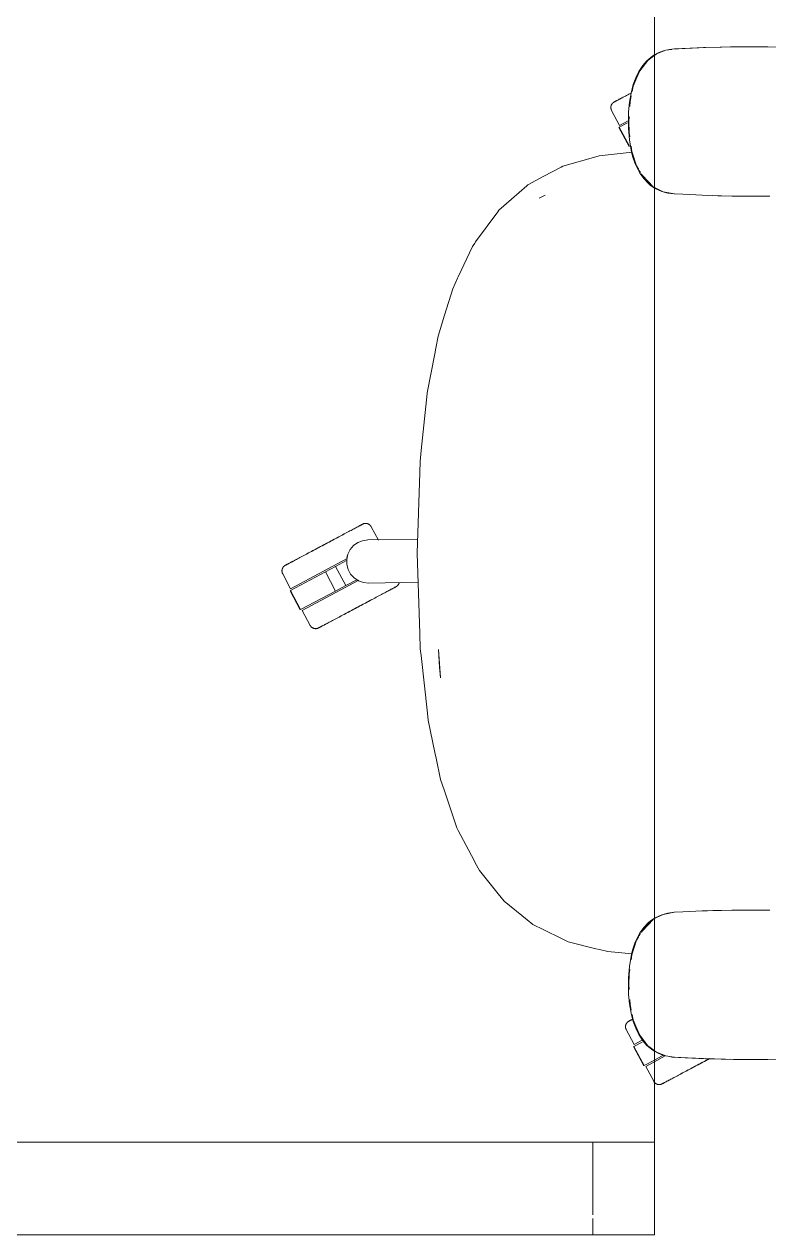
# Model space of a CAD drawing. Header units: millimetres. Extents: x 155927 to 326028, y -36033 to 97293.
# Drawn here: x 196292 to 196775, y 10690 to 11475 of the extents above; entities that cross this region are included whole.
import ezdxf

# ---------------------------------------------------------------- set-up
doc = ezdxf.new("R2010")
doc.units = ezdxf.units.MM
doc.header["$MEASUREMENT"] = 0
doc.layers.add('G-IMPT', color=8, linetype='CONTINUOUS', lineweight=9)
doc.layers.add('I-FURN', color=8, linetype='CONTINUOUS', lineweight=9)

msp = doc.modelspace()

# ---------------------------------------------------------------- linework, layer by layer
at = {"layer": 'G-IMPT'}
for p, q in [((196708.47, 11458.45), (196702.27, 11456.04)), ((196703.3, 11456.71), (196706.94, 11458.1)), ((196708.29, 11458.47), (196706.94, 11458.1)), ((196708.29, 11458.47), (196710.68, 11458.91)), ((196708.47, 11458.45), (196712.31, 11459.03)), ((196712.33, 11459.17), (196710.68, 11458.91)), ((196734.11, 11460.25), (196712.33, 11459.17)), ((196732.9, 11460.22), (196712.33, 11459.17)), ((196712.33, 11459.17), (196713.94, 11459.28)), ((196734.11, 11460.25), (196713.94, 11459.28)), ((196754.3, 11460.72), (196732.9, 11460.22)), ((196744.47, 11460.56), (196732.9, 11460.22)), ((196732.9, 11460.22), (196734.11, 11460.25)), ((196754.3, 11460.72), (196734.11, 11460.25)), ((196744.47, 11460.56), (196763.69, 11460.76)), ((196754.3, 11460.72), (196744.47, 11460.56)), ((196774.49, 11460.67), (196744.47, 11460.56)), ((196752.26, 11460.7), (196750.35, 11460.63)), ((196754.3, 11460.68), (196752.26, 11460.7)), ((196774.49, 11460.67), (196754.3, 11460.72)), ((196774.49, 11460.67), (196763.69, 11460.76)), ((196774.49, 11460.67), (196782.9, 11460.51)), ((196696.65, 11451.87), (196691.43, 11445.08)), ((196693.46, 11448.64), (196696.13, 11451.67)), ((196699.87, 11454.75), (196696.13, 11451.67)), ((196700.52, 11454.74), (196696.65, 11451.87)), ((196701.06, 11455.43), (196699.87, 11454.75)), ((196703.3, 11456.71), (196701.06, 11455.43)), ((196702.27, 11456.04), (196701.06, 11455.15)), ((196690.81, 11444.59), (196688.82, 11440.52)), ((196691.43, 11445.08), (196689.59, 11440.69)), ((196690.81, 11444.59), (196693.46, 11448.64)), ((196687.24, 11436.18), (196685.81, 11430.7)), ((196687.26, 11435.07), (196686.55, 11431.6)), ((196687.24, 11436.18), (196688.82, 11440.52)), ((196687.26, 11435.07), (196689.59, 11440.69)), ((196684.81, 11424.77), (196685.81, 11430.7)), ((196685.99, 11428.86), (196685.22, 11425.11)), ((196684.06, 11412.28), (196684.24, 11418.62)), ((196684.81, 11424.77), (196684.24, 11418.62)), ((196685.22, 11425.11), (196685.02, 11421.9)), ((196684.15, 11407.77), (196684.06, 11412.28)), ((196684.63, 11415.39), (196684.44, 11412.28)), ((196684.67, 11405.12), (196684.44, 11412.28)), ((196684.15, 11407.77), (196684.72, 11400.46)), ((196684.67, 11405.12), (196685.06, 11402.33)), ((196685.84, 11393.7), (196684.72, 11400.46)), ((196685.93, 11396.15), (196686.39, 11392.86)), ((196662.97, 11389.3), (196641.63, 11383.29)), ((196662.97, 11389.3), (196665.23, 11389.94)), ((196686.51, 11392.35), (196665.23, 11389.94)), ((196686.82, 11389.77), (196685.84, 11393.7)), ((196686.39, 11392.86), (196689.42, 11383.46)), ((196686.82, 11389.77), (196688.56, 11384.68)), ((196640.51, 11382.7), (196629.28, 11376.69)), ((196641.63, 11383.29), (196640.51, 11382.7)), ((196688.56, 11384.68), (196690.76, 11380.04)), ((196689.42, 11383.46), (196690.89, 11381.01)), ((196690.76, 11380.04), (196691.57, 11378.67)), ((196691.17, 11380.54), (196692.03, 11379.1)), ((196694.02, 11375.22), (196691.57, 11378.67)), ((196618.17, 11370.51), (196618.84, 11371.1)), ((196629.28, 11376.69), (196618.84, 11371.1)), ((196692.5, 11378.31), (196694.39, 11375.16)), ((196693.19, 11377.25), (196700.09, 11369.86)), ((196693.19, 11377.25), (196694.01, 11376.3)), ((196696.88, 11372.17), (196694.02, 11375.22)), ((196694.33, 11375.95), (196697.68, 11372.09)), ((196694.39, 11375.16), (196700.09, 11369.86)), ((196696.88, 11372.17), (196698.2, 11371.04)), ((196700.09, 11369.86), (196697.68, 11372.09)), ((196701.06, 11369.08), (196698.2, 11371.04)), ((196603.39, 11357.5), (196618.17, 11370.51)), ((196626.14, 11362.49), (196630.03, 11364.45)), ((196626.14, 11362.49), (196628.44, 11363.67)), ((196628.44, 11363.67), (196630.03, 11364.45)), ((196702.33, 11368.75), (196701.06, 11369.38)), ((196701.42, 11368.83), (196705.75, 11366.85)), ((196702.33, 11368.75), (196706.59, 11366.65)), ((196709.7, 11365.78), (196705.75, 11366.85)), ((196706.59, 11366.65), (196713.94, 11365.28)), ((196713.71, 11365.28), (196709.7, 11365.78)), ((196719.38, 11365), (196713.71, 11365.28)), ((196719.38, 11365), (196731.93, 11364.38)), ((196735.48, 11364.26), (196731.93, 11364.38)), ((196751.15, 11363.88), (196735.48, 11364.26)), ((196738.88, 11364.2), (196742.21, 11364.06)), ((196744.42, 11364.06), (196742.21, 11364.06)), ((196751.15, 11363.88), (196755.66, 11363.83)), ((196755.66, 11363.83), (196770.37, 11363.84)), ((196775.85, 11363.91), (196770.37, 11363.84)), ((196603.39, 11357.5), (196600.13, 11354.63)), ((196584.84, 11334.16), (196599.41, 11353.66)), ((196599.41, 11353.66), (196600.13, 11354.63)), ((196583.01, 11331.11), (196583.44, 11331.82)), ((196584.38, 11333.39), (196583.44, 11331.82)), ((196584.84, 11334.16), (196584.38, 11333.39)), ((196583.01, 11331.11), (196573.75, 11311.46)), ((196570.12, 11303.78), (196573.31, 11310.55)), ((196573.75, 11311.46), (196573.31, 11310.55)), ((196570.12, 11303.78), (196564.8, 11286.51)), ((196564.8, 11286.51), (196560.61, 11272.9)), ((196560.61, 11272.9), (196559.15, 11265.3)), ((196558.45, 11261.63), (196553.58, 11236.26)), ((196558.45, 11261.63), (196559.15, 11265.3)), ((196553.49, 11235.79), (196549.67, 11198.8)), ((196553.49, 11235.79), (196553.58, 11236.26)), ((196549.67, 11198.8), (196548.94, 11191.74)), ((196548.71, 11184.48), (196548.94, 11191.74)), ((196547.1, 11132.31), (196548.71, 11184.48)), ((196548.8, 11080.13), (196547.1, 11132.31)), ((196548.8, 11080.13), (196549.12, 11070.19)), ((196549.61, 11065.82), (196549.12, 11070.19)), ((196549.61, 11065.82), (196553.73, 11028.37)), ((196561, 11069.65), (196561.64, 11058.32)), ((196561, 11069.65), (196562.25, 11051.37)), ((196562.25, 11051.37), (196561.64, 11058.32)), ((196554.22, 11023.96), (196553.73, 11028.37)), ((196558.57, 11003.01), (196554.22, 11023.96)), ((196558.57, 11003.01), (196559.33, 10999.33)), ((196559.33, 10999.33), (196562.2, 10985.51)), ((196564.72, 10978.07), (196562.2, 10985.51)), ((196564.72, 10978.07), (196572.87, 10953.99)), ((196573.75, 10952.33), (196572.87, 10953.99)), ((196584.04, 10932.82), (196573.75, 10952.33)), ((196584.04, 10932.82), (196584.77, 10931.44)), ((196587.48, 10926.31), (196584.77, 10931.44)), ((196587.48, 10926.31), (196599.68, 10911.18)), ((196603.45, 10906.51), (196599.68, 10911.18)), ((196618.39, 10894.34), (196603.45, 10906.51)), ((196719.38, 10899.56), (196731.93, 10900.18)), ((196735.48, 10900.3), (196731.93, 10900.18)), ((196751.15, 10900.68), (196735.48, 10900.3)), ((196738.88, 10900.36), (196742.21, 10900.5)), ((196744.42, 10900.5), (196742.21, 10900.5)), ((196751.15, 10900.68), (196755.66, 10900.73)), ((196755.66, 10900.73), (196770.37, 10900.72)), ((196775.85, 10900.65), (196770.37, 10900.72)), ((196618.39, 10894.34), (196622.05, 10891.37)), ((196693.19, 10887.31), (196700.09, 10894.7)), ((196696.88, 10892.39), (196694.02, 10889.34)), ((196694.33, 10888.61), (196697.68, 10892.47)), ((196694.39, 10889.4), (196700.09, 10894.7)), ((196696.88, 10892.39), (196698.2, 10893.52)), ((196700.09, 10894.7), (196697.68, 10892.47)), ((196701.06, 10895.48), (196698.2, 10893.52)), ((196702.33, 10895.8), (196701.06, 10895.18)), ((196701.42, 10895.72), (196705.75, 10897.71)), ((196702.33, 10895.8), (196706.59, 10897.91)), ((196709.7, 10898.78), (196705.75, 10897.71)), ((196706.59, 10897.91), (196713.94, 10899.28)), ((196713.71, 10899.28), (196709.7, 10898.78)), ((196719.38, 10899.56), (196713.71, 10899.28)), ((196622.05, 10891.37), (196629.21, 10887.84)), ((196640.68, 10882.2), (196629.21, 10887.84)), ((196688.56, 10879.88), (196690.76, 10884.51)), ((196690.76, 10884.51), (196691.57, 10885.89)), ((196691.17, 10884.01), (196692.03, 10885.46)), ((196694.02, 10889.34), (196691.57, 10885.89)), ((196692.5, 10886.24), (196694.39, 10889.4)), ((196693.19, 10887.31), (196694.01, 10888.25)), ((196640.68, 10882.2), (196645.04, 10880.05)), ((196645.04, 10880.05), (196662.98, 10875.65)), ((196686.39, 10871.7), (196689.42, 10881.1)), ((196686.82, 10874.79), (196688.56, 10879.88)), ((196689.42, 10881.1), (196690.89, 10883.55)), ((196662.98, 10875.65), (196665.36, 10875.06)), ((196670.65, 10873.77), (196665.36, 10875.06)), ((196686.52, 10872.32), (196670.65, 10873.77)), ((196685.84, 10870.86), (196684.72, 10864.1)), ((196686.82, 10874.79), (196685.84, 10870.86)), ((196685.93, 10868.41), (196686.39, 10871.7)), ((196684.15, 10856.78), (196684.72, 10864.1)), ((196684.67, 10859.44), (196685.06, 10862.22)), ((196684.15, 10856.78), (196684.06, 10852.28)), ((196684.67, 10859.44), (196684.44, 10852.28)), ((196684.06, 10852.28), (196684.24, 10845.94)), ((196684.81, 10839.79), (196684.24, 10845.94)), ((196684.63, 10849.17), (196684.44, 10852.28)), ((196684.81, 10839.79), (196685.81, 10833.86)), ((196685.22, 10839.45), (196685.02, 10842.66)), ((196685.99, 10835.7), (196685.22, 10839.45)), ((196687.24, 10828.38), (196685.81, 10833.86)), ((196687.26, 10829.49), (196686.55, 10832.95)), ((196687.26, 10829.49), (196689.59, 10823.87)), ((196687.24, 10828.38), (196688.82, 10824.04)), ((196690.81, 10819.97), (196688.82, 10824.04)), ((196691.43, 10819.47), (196689.59, 10823.87)), ((196690.81, 10819.97), (196693.46, 10815.92)), ((196696.65, 10812.68), (196691.43, 10819.47)), ((196693.46, 10815.92), (196696.13, 10812.88)), ((196699.87, 10809.81), (196696.13, 10812.88)), ((196700.52, 10809.82), (196696.65, 10812.68)), ((196701.06, 10809.12), (196699.87, 10809.81)), ((196702.27, 10808.52), (196701.06, 10809.41)), ((196703.3, 10807.85), (196701.06, 10809.12)), ((196708.47, 10806.11), (196702.27, 10808.52)), ((196703.3, 10807.85), (196706.94, 10806.45)), ((196708.29, 10806.09), (196706.94, 10806.45)), ((196708.29, 10806.09), (196710.68, 10805.64)), ((196708.47, 10806.11), (196712.31, 10805.52)), ((196712.33, 10805.39), (196710.68, 10805.64)), ((196732.9, 10804.34), (196712.33, 10805.39)), ((196734.11, 10804.3), (196712.33, 10805.39)), ((196712.33, 10805.39), (196713.94, 10805.28)), ((196734.11, 10804.3), (196713.94, 10805.28)), ((196754.3, 10803.84), (196732.9, 10804.34)), ((196744.47, 10804), (196732.9, 10804.34)), ((196732.9, 10804.34), (196734.11, 10804.3)), ((196754.3, 10803.84), (196734.11, 10804.3)), ((196774.49, 10803.88), (196744.47, 10804)), ((196754.3, 10803.84), (196744.47, 10804)), ((196744.47, 10804), (196763.69, 10803.8)), ((196752.26, 10803.86), (196750.35, 10803.93)), ((196754.3, 10803.88), (196752.26, 10803.86)), ((196774.49, 10803.88), (196754.3, 10803.84)), ((196774.49, 10803.88), (196763.69, 10803.8)), ((196774.49, 10803.88), (196782.9, 10804.05))]:
    msp.add_line(p, q, dxfattribs=at)
at = {"layer": 'I-FURN'}
for p, q in [((196701.06, 10690.08), (196701.06, 12090.08)), ((196701.06, 12090.08), (196701.06, 10690.08)), ((196676.67, 11425.84), (196676.31, 11425.65)), ((196676.47, 11425.74), (196676.84, 11425.93)), ((196677.06, 11426.05), (196676.67, 11425.84)), ((196676.84, 11425.93), (196677.25, 11426.15)), ((196677.49, 11426.28), (196677.06, 11426.05)), ((196677.25, 11426.15), (196677.7, 11426.39)), ((196677.95, 11426.53), (196677.49, 11426.28)), ((196677.7, 11426.39), (196678.18, 11426.65)), ((196678.46, 11426.79), (196677.95, 11426.53)), ((196678.18, 11426.65), (196678.7, 11426.92)), ((196678.99, 11427.08), (196678.46, 11426.79)), ((196678.7, 11426.92), (196679.25, 11427.21)), ((196679.56, 11427.38), (196678.99, 11427.08)), ((196679.25, 11427.21), (196679.83, 11427.52)), ((196680.16, 11427.7), (196679.56, 11427.38)), ((196680.79, 11428.04), (196680.16, 11427.7)), ((196681.46, 11428.39), (196680.79, 11428.04)), ((196682.15, 11428.76), (196681.46, 11428.39)), ((196682.87, 11429.14), (196682.15, 11428.76)), ((196683.62, 11429.54), (196682.87, 11429.14)), ((196684.4, 11429.95), (196683.62, 11429.54)), ((196685.2, 11430.38), (196684.4, 11429.95)), ((196686.03, 11430.82), (196685.2, 11430.38)), ((196672.72, 11421.45), (196672.73, 11421.61)), ((196672.72, 11421.29), (196672.72, 11421.45)), ((196672.72, 11421.12), (196672.72, 11421.29)), ((196672.74, 11420.96), (196672.72, 11421.12)), ((196672.73, 11421.61), (196672.74, 11421.77)), ((196672.74, 11421.77), (196672.77, 11421.93)), ((196672.75, 11420.8), (196672.74, 11420.96)), ((196672.78, 11420.64), (196672.75, 11420.8)), ((196672.77, 11421.93), (196672.79, 11422.09)), ((196672.81, 11420.49), (196672.78, 11420.64)), ((196672.79, 11422.09), (196672.83, 11422.24)), ((196672.84, 11420.33), (196672.81, 11420.49)), ((196672.83, 11422.24), (196672.87, 11422.4)), ((196672.89, 11420.17), (196672.84, 11420.33)), ((196672.87, 11422.4), (196672.91, 11422.56)), ((196672.94, 11420.02), (196672.89, 11420.17)), ((196672.91, 11422.56), (196672.97, 11422.71)), ((196672.99, 11419.87), (196672.94, 11420.02)), ((196672.97, 11422.71), (196673.02, 11422.86)), ((196673.05, 11419.72), (196672.99, 11419.87)), ((196673.02, 11422.86), (196673.09, 11423.01)), ((196673.12, 11419.57), (196673.05, 11419.72)), ((196673.09, 11423.01), (196673.16, 11423.15)), ((196673.19, 11419.43), (196673.12, 11419.57)), ((196673.16, 11423.15), (196673.23, 11423.29)), ((196673.19, 11419.43), (196678.34, 11409.74)), ((196673.23, 11423.29), (196673.32, 11423.43)), ((196673.32, 11423.43), (196673.4, 11423.57)), ((196673.4, 11423.57), (196673.5, 11423.7)), ((196673.5, 11423.7), (196673.59, 11423.83)), ((196673.59, 11423.83), (196673.7, 11423.95)), ((196673.7, 11423.95), (196673.8, 11424.07)), ((196673.8, 11424.07), (196673.92, 11424.19)), ((196673.92, 11424.19), (196674.03, 11424.3)), ((196674.03, 11424.3), (196674.15, 11424.4)), ((196674.15, 11424.4), (196674.28, 11424.51)), ((196674.28, 11424.51), (196674.41, 11424.6)), ((196674.41, 11424.6), (196674.54, 11424.69)), ((196674.54, 11424.69), (196674.68, 11424.78)), ((196674.68, 11424.78), (196674.82, 11424.86)), ((196674.82, 11424.86), (196674.86, 11424.88)), ((196674.91, 11424.9), (196674.86, 11424.88)), ((196674.86, 11424.88), (196674.88, 11424.89)), ((196674.86, 11424.88), (196674.86, 11424.88)), ((196674.88, 11424.89), (196674.94, 11424.92)), ((196674.99, 11424.95), (196674.91, 11424.9)), ((196674.94, 11424.92), (196675.04, 11424.98)), ((196675.11, 11425.01), (196674.99, 11424.95)), ((196675.04, 11424.98), (196675.18, 11425.05)), ((196675.27, 11425.1), (196675.11, 11425.01)), ((196675.18, 11425.05), (196675.36, 11425.15)), ((196675.47, 11425.21), (196675.27, 11425.1)), ((196675.36, 11425.15), (196675.58, 11425.26)), ((196675.71, 11425.33), (196675.47, 11425.21)), ((196675.58, 11425.26), (196675.84, 11425.4)), ((196675.99, 11425.48), (196675.71, 11425.33)), ((196675.84, 11425.4), (196676.13, 11425.56)), ((196676.31, 11425.65), (196675.99, 11425.48)), ((196676.13, 11425.56), (196676.47, 11425.74)), ((196678.16, 11408.51), (196683.45, 11411.33)), ((196678.34, 11409.74), (196683.97, 11412.74)), ((196677.99, 11408.42), (196684.56, 11396.06)), ((196684.73, 11396.15), (196678.16, 11408.51)), ((196684.82, 11396.2), (196684.73, 11396.15)), ((196511.36, 11150.85), (196511.52, 11150.93)), ((196511.59, 11150.97), (196511.45, 11150.89)), ((196511.52, 11150.93), (196511.64, 11151)), ((196511.69, 11151.02), (196511.59, 11150.97)), ((196511.64, 11151), (196511.73, 11151.04)), ((196511.75, 11151.05), (196511.69, 11151.02)), ((196511.73, 11151.04), (196511.77, 11151.06)), ((196511.77, 11151.07), (196511.75, 11151.05)), ((196511.77, 11151.07), (196511.92, 11151.14)), ((196511.77, 11151.06), (196511.77, 11151.07)), ((196511.92, 11151.14), (196512.06, 11151.21)), ((196512.06, 11151.21), (196512.21, 11151.27)), ((196512.21, 11151.27), (196512.36, 11151.32)), ((196512.36, 11151.32), (196512.52, 11151.37)), ((196512.52, 11151.37), (196512.67, 11151.41)), ((196512.67, 11151.41), (196512.83, 11151.45)), ((196512.83, 11151.45), (196512.99, 11151.48)), ((196512.99, 11151.48), (196513.15, 11151.5)), ((196513.15, 11151.5), (196513.31, 11151.52)), ((196513.31, 11151.52), (196513.47, 11151.53)), ((196513.47, 11151.53), (196513.63, 11151.54)), ((196513.63, 11151.54), (196513.79, 11151.54)), ((196513.79, 11151.54), (196513.95, 11151.53)), ((196513.95, 11151.53), (196514.11, 11151.51)), ((196514.11, 11151.51), (196514.27, 11151.49)), ((196514.27, 11151.49), (196514.43, 11151.46)), ((196514.43, 11151.46), (196514.59, 11151.43)), ((196514.59, 11151.43), (196514.75, 11151.39)), ((196514.75, 11151.39), (196514.9, 11151.34)), ((196514.9, 11151.34), (196515.05, 11151.29)), ((196515.05, 11151.29), (196515.2, 11151.23)), ((196515.2, 11151.23), (196515.35, 11151.17)), ((196515.35, 11151.17), (196515.5, 11151.1)), ((196515.5, 11151.1), (196515.64, 11151.02)), ((196515.64, 11151.02), (196515.78, 11150.94)), ((196515.78, 11150.94), (196515.91, 11150.85)), ((196496.17, 11142.77), (196497.1, 11143.26)), ((196497.59, 11143.52), (196496.67, 11143.04)), ((196497.1, 11143.26), (196498, 11143.74)), ((196498.48, 11144), (196497.59, 11143.52)), ((196498, 11143.74), (196498.89, 11144.22)), ((196499.36, 11144.47), (196498.48, 11144)), ((196498.89, 11144.22), (196499.76, 11144.68)), ((196500.22, 11144.92), (196499.36, 11144.47)), ((196499.76, 11144.68), (196500.6, 11145.13)), ((196501.05, 11145.37), (196500.22, 11144.92)), ((196501.86, 11145.8), (196501.05, 11145.37)), ((196502.65, 11146.22), (196501.86, 11145.8)), ((196503.41, 11146.62), (196502.65, 11146.22)), ((196504.15, 11147.01), (196503.41, 11146.62)), ((196504.86, 11147.39), (196504.15, 11147.01)), ((196505.53, 11147.75), (196504.86, 11147.39)), ((196506.18, 11148.09), (196505.53, 11147.75)), ((196506.8, 11148.42), (196506.18, 11148.09)), ((196507.38, 11148.73), (196506.8, 11148.42)), ((196507.07, 11148.57), (196507.64, 11148.87)), ((196507.93, 11149.02), (196507.38, 11148.73)), ((196507.64, 11148.87), (196508.18, 11149.15)), ((196508.45, 11149.3), (196507.93, 11149.02)), ((196508.18, 11149.15), (196508.68, 11149.42)), ((196508.93, 11149.55), (196508.45, 11149.3)), ((196508.68, 11149.42), (196509.14, 11149.67)), ((196509.38, 11149.79), (196508.93, 11149.55)), ((196509.14, 11149.67), (196509.57, 11149.9)), ((196509.79, 11150.01), (196509.38, 11149.79)), ((196509.57, 11149.9), (196509.97, 11150.1)), ((196510.16, 11150.21), (196509.79, 11150.01)), ((196509.97, 11150.1), (196510.32, 11150.29)), ((196510.5, 11150.39), (196510.16, 11150.21)), ((196510.32, 11150.29), (196510.64, 11150.46)), ((196510.79, 11150.54), (196510.5, 11150.39)), ((196510.64, 11150.46), (196510.92, 11150.61)), ((196511.05, 11150.68), (196510.79, 11150.54)), ((196510.92, 11150.61), (196511.16, 11150.74)), ((196511.27, 11150.8), (196511.05, 11150.68)), ((196511.16, 11150.74), (196511.36, 11150.85)), ((196511.45, 11150.89), (196511.27, 11150.8)), ((196515.91, 11150.85), (196516.04, 11150.76)), ((196516.04, 11150.76), (196516.17, 11150.66)), ((196516.17, 11150.66), (196516.3, 11150.56)), ((196516.3, 11150.56), (196516.42, 11150.45)), ((196516.42, 11150.45), (196516.53, 11150.34)), ((196516.53, 11150.34), (196516.64, 11150.22)), ((196516.64, 11150.22), (196516.75, 11150.1)), ((196516.75, 11150.1), (196516.85, 11149.98)), ((196516.85, 11149.98), (196516.95, 11149.85)), ((196516.95, 11149.85), (196517.04, 11149.71)), ((196517.04, 11149.71), (196517.12, 11149.58)), ((196517.12, 11149.58), (196517.2, 11149.44)), ((196517.2, 11149.44), (196517.22, 11149.4)), ((196521.92, 11140.56), (196517.22, 11149.4)), ((196481.38, 11134.9), (196482.36, 11135.43)), ((196482.9, 11135.71), (196481.91, 11135.19)), ((196482.36, 11135.43), (196483.36, 11135.96)), ((196483.9, 11136.24), (196482.9, 11135.71)), ((196483.36, 11135.96), (196484.36, 11136.49)), ((196484.9, 11136.78), (196483.9, 11136.24)), ((196484.36, 11136.49), (196485.36, 11137.02)), ((196485.9, 11137.31), (196484.9, 11136.78)), ((196485.36, 11137.02), (196486.36, 11137.56)), ((196486.91, 11137.84), (196485.9, 11137.31)), ((196486.36, 11137.56), (196487.37, 11138.09)), ((196487.91, 11138.38), (196486.91, 11137.84)), ((196487.37, 11138.09), (196488.37, 11138.62)), ((196488.92, 11138.91), (196487.91, 11138.38)), ((196488.37, 11138.62), (196489.38, 11139.16)), ((196489.91, 11139.44), (196488.92, 11138.91)), ((196489.38, 11139.16), (196490.37, 11139.69)), ((196490.91, 11139.97), (196489.91, 11139.44)), ((196490.37, 11139.69), (196491.36, 11140.21)), ((196491.9, 11140.5), (196490.91, 11139.97)), ((196491.36, 11140.21), (196492.35, 11140.74)), ((196492.87, 11141.02), (196491.9, 11140.5)), ((196492.35, 11140.74), (196493.32, 11141.25)), ((196493.84, 11141.53), (196492.87, 11141.02)), ((196493.32, 11141.25), (196494.29, 11141.77)), ((196494.8, 11142.04), (196493.84, 11141.53)), ((196494.29, 11141.77), (196495.24, 11142.27)), ((196495.74, 11142.54), (196494.8, 11142.04)), ((196495.24, 11142.27), (196496.17, 11142.77)), ((196496.67, 11143.04), (196495.74, 11142.54)), ((196503.63, 11134.53), (196505.82, 11137.1)), ((196505.82, 11137.1), (196508.56, 11139.06)), ((196508.56, 11139.06), (196511.69, 11140.31)), ((196511.69, 11140.31), (196515.04, 11140.78)), ((196515.04, 11140.78), (196547.38, 11141.34)), ((196464.98, 11109.2), (196501.7, 11128.72)), ((196467.44, 11127.49), (196466.8, 11127.15)), ((196468.1, 11127.84), (196467.44, 11127.49)), ((196468.79, 11128.21), (196468.1, 11127.84)), ((196469.52, 11128.6), (196468.79, 11128.21)), ((196470.27, 11129), (196469.52, 11128.6)), ((196471.04, 11129.41), (196470.27, 11129)), ((196471.84, 11129.83), (196471.04, 11129.41)), ((196472.67, 11130.27), (196471.84, 11129.83)), ((196473.51, 11130.72), (196472.67, 11130.27)), ((196474.38, 11131.18), (196473.51, 11130.72)), ((196475.27, 11131.66), (196474.38, 11131.18)), ((196476.18, 11132.14), (196475.27, 11131.66)), ((196475.68, 11131.88), (196476.6, 11132.36)), ((196477.1, 11132.63), (196476.18, 11132.14)), ((196476.6, 11132.36), (196477.53, 11132.86)), ((196478.04, 11133.13), (196477.1, 11132.63)), ((196477.53, 11132.86), (196478.47, 11133.36)), ((196478.99, 11133.63), (196478.04, 11133.13)), ((196478.47, 11133.36), (196479.43, 11133.87)), ((196479.95, 11134.14), (196478.99, 11133.63)), ((196479.43, 11133.87), (196480.4, 11134.38)), ((196480.92, 11134.66), (196479.95, 11134.14)), ((196480.4, 11134.38), (196481.38, 11134.9)), ((196481.91, 11135.19), (196480.92, 11134.66)), ((196494.15, 11123.57), (196501.29, 11127.37)), ((196501.36, 11128.23), (196502.11, 11131.52)), ((196501.42, 11124.86), (196501.36, 11128.23)), ((196502.11, 11131.52), (196503.63, 11134.53)), ((196459.36, 11120.9), (196459.37, 11121.06)), ((196459.36, 11120.74), (196459.36, 11120.9)), ((196459.37, 11120.58), (196459.36, 11120.74)), ((196459.37, 11121.06), (196459.39, 11121.22)), ((196459.38, 11120.42), (196459.37, 11120.58)), ((196459.39, 11120.26), (196459.38, 11120.42)), ((196459.39, 11121.22), (196459.41, 11121.38)), ((196459.42, 11120.1), (196459.39, 11120.26)), ((196459.41, 11121.38), (196459.43, 11121.54)), ((196459.45, 11119.94), (196459.42, 11120.1)), ((196459.43, 11121.54), (196459.47, 11121.7)), ((196459.48, 11119.78), (196459.45, 11119.94)), ((196459.47, 11121.7), (196459.51, 11121.86)), ((196459.53, 11119.63), (196459.48, 11119.78)), ((196459.51, 11121.86), (196459.55, 11122.01)), ((196459.58, 11119.47), (196459.53, 11119.63)), ((196459.55, 11122.01), (196459.61, 11122.16)), ((196459.61, 11122.16), (196459.67, 11122.31)), ((196459.67, 11122.31), (196459.73, 11122.46)), ((196459.73, 11122.46), (196459.8, 11122.61)), ((196459.8, 11122.61), (196459.88, 11122.75)), ((196459.88, 11122.75), (196459.96, 11122.89)), ((196459.96, 11122.89), (196460.04, 11123.02)), ((196460.04, 11123.02), (196460.14, 11123.15)), ((196460.14, 11123.15), (196460.24, 11123.28)), ((196460.24, 11123.28), (196460.34, 11123.41)), ((196460.34, 11123.41), (196460.45, 11123.53)), ((196460.45, 11123.53), (196460.56, 11123.64)), ((196460.56, 11123.64), (196460.67, 11123.75)), ((196460.67, 11123.75), (196460.8, 11123.86)), ((196460.8, 11123.86), (196460.92, 11123.96)), ((196460.92, 11123.96), (196461.05, 11124.06)), ((196461.05, 11124.06), (196461.18, 11124.15)), ((196461.18, 11124.15), (196461.32, 11124.23)), ((196461.32, 11124.23), (196461.46, 11124.31)), ((196461.46, 11124.31), (196461.5, 11124.33)), ((196461.55, 11124.36), (196461.5, 11124.34)), ((196461.5, 11124.33), (196461.52, 11124.34)), ((196461.5, 11124.34), (196461.5, 11124.33)), ((196461.52, 11124.34), (196461.58, 11124.38)), ((196461.63, 11124.4), (196461.55, 11124.36)), ((196461.58, 11124.38), (196461.68, 11124.43)), ((196461.75, 11124.47), (196461.63, 11124.4)), ((196461.68, 11124.43), (196461.82, 11124.5)), ((196461.91, 11124.55), (196461.75, 11124.47)), ((196461.82, 11124.5), (196462, 11124.6)), ((196462.11, 11124.66), (196461.91, 11124.55)), ((196462, 11124.6), (196462.22, 11124.72)), ((196462.35, 11124.79), (196462.11, 11124.66)), ((196462.22, 11124.72), (196462.48, 11124.85)), ((196462.63, 11124.94), (196462.35, 11124.79)), ((196462.48, 11124.85), (196462.77, 11125.01)), ((196462.95, 11125.11), (196462.63, 11124.94)), ((196462.77, 11125.01), (196463.11, 11125.19)), ((196463.31, 11125.3), (196462.95, 11125.11)), ((196463.11, 11125.19), (196463.48, 11125.39)), ((196463.7, 11125.5), (196463.31, 11125.3)), ((196463.48, 11125.39), (196463.89, 11125.61)), ((196464.13, 11125.73), (196463.7, 11125.5)), ((196463.89, 11125.61), (196464.34, 11125.84)), ((196464.6, 11125.98), (196464.13, 11125.73)), ((196464.34, 11125.84), (196464.82, 11126.1)), ((196465.1, 11126.25), (196464.6, 11125.98)), ((196464.8, 11107.97), (196487.51, 11120.04)), ((196464.82, 11126.1), (196465.34, 11126.38)), ((196465.63, 11126.53), (196465.1, 11126.25)), ((196465.34, 11126.38), (196465.89, 11126.67)), ((196466.2, 11126.83), (196465.63, 11126.53)), ((196465.89, 11126.67), (196466.47, 11126.98)), ((196466.8, 11127.15), (196466.2, 11126.83)), ((196487.51, 11120.04), (196494.15, 11123.57)), ((196494.08, 11107.68), (196487.51, 11120.04)), ((196500.72, 11111.21), (196494.15, 11123.57)), ((196502.28, 11121.59), (196501.42, 11124.86)), ((196503.9, 11118.64), (196502.28, 11121.59)), ((196459.63, 11119.32), (196459.58, 11119.47)), ((196459.69, 11119.17), (196459.63, 11119.32)), ((196459.76, 11119.03), (196459.69, 11119.17)), ((196459.83, 11118.88), (196459.76, 11119.03)), ((196459.83, 11118.88), (196464.98, 11109.2)), ((196472.49, 11095.07), (196509.24, 11114.61)), ((196507.86, 11115.01), (196500.72, 11111.21)), ((196506.19, 11116.15), (196503.9, 11118.64)), ((196508.99, 11114.28), (196506.19, 11116.15)), ((196512.17, 11113.14), (196508.99, 11114.28)), ((196515.52, 11112.79), (196512.17, 11113.14)), ((196547.71, 11113.36), (196515.52, 11112.79)), ((196534.82, 11111.76), (196534.73, 11111.63)), ((196534.91, 11111.9), (196534.82, 11111.76)), ((196534.99, 11112.04), (196534.91, 11111.9)), ((196535.07, 11112.18), (196534.99, 11112.04)), ((196535.14, 11112.32), (196535.07, 11112.18)), ((196535.2, 11112.47), (196535.14, 11112.32)), ((196535.26, 11112.62), (196535.2, 11112.47)), ((196535.31, 11112.77), (196535.26, 11112.62)), ((196535.36, 11112.93), (196535.31, 11112.77)), ((196535.4, 11113.08), (196535.36, 11112.93)), ((196464.63, 11107.88), (196471.2, 11095.51)), ((196471.37, 11095.61), (196464.8, 11107.97)), ((196494.08, 11107.68), (196471.37, 11095.61)), ((196500.72, 11111.21), (196494.08, 11107.68)), ((196520.49, 11103.6), (196521.35, 11104.06)), ((196521.35, 11104.06), (196522.2, 11104.51)), ((196522.2, 11104.51), (196523.02, 11104.95)), ((196523.02, 11104.95), (196523.83, 11105.38)), ((196523.83, 11105.38), (196524.6, 11105.79)), ((196524.6, 11105.79), (196525.35, 11106.19)), ((196525.35, 11106.19), (196526.07, 11106.57)), ((196526.07, 11106.57), (196526.77, 11106.94)), ((196526.77, 11106.94), (196527.43, 11107.29)), ((196527.43, 11107.29), (196528.07, 11107.63)), ((196528.07, 11107.63), (196528.67, 11107.95)), ((196528.67, 11107.95), (196529.24, 11108.25)), ((196528.98, 11108.12), (196528.78, 11108.01)), ((196529.53, 11108.41), (196528.98, 11108.12)), ((196529.24, 11108.25), (196529.77, 11108.54)), ((196530.05, 11108.68), (196529.53, 11108.41)), ((196529.77, 11108.54), (196530.27, 11108.8)), ((196530.53, 11108.94), (196530.05, 11108.68)), ((196530.27, 11108.8), (196530.74, 11109.05)), ((196530.97, 11109.18), (196530.53, 11108.94)), ((196530.74, 11109.05), (196531.17, 11109.28)), ((196531.38, 11109.39), (196530.97, 11109.18)), ((196531.17, 11109.28), (196531.56, 11109.49)), ((196531.76, 11109.59), (196531.38, 11109.39)), ((196531.56, 11109.49), (196531.92, 11109.68)), ((196532.09, 11109.77), (196531.76, 11109.59)), ((196531.92, 11109.68), (196532.23, 11109.85)), ((196532.39, 11109.93), (196532.09, 11109.77)), ((196532.23, 11109.85), (196532.51, 11110)), ((196532.65, 11110.07), (196532.39, 11109.93)), ((196532.51, 11110), (196532.75, 11110.12)), ((196532.87, 11110.18), (196532.65, 11110.07)), ((196532.75, 11110.12), (196532.96, 11110.23)), ((196533.05, 11110.28), (196532.87, 11110.18)), ((196532.96, 11110.23), (196533.12, 11110.32)), ((196533.19, 11110.35), (196533.05, 11110.28)), ((196533.12, 11110.32), (196533.24, 11110.38)), ((196533.29, 11110.41), (196533.19, 11110.35)), ((196533.24, 11110.38), (196533.32, 11110.42)), ((196533.35, 11110.44), (196533.29, 11110.41)), ((196533.32, 11110.42), (196533.36, 11110.45)), ((196533.37, 11110.45), (196533.35, 11110.44)), ((196533.36, 11110.45), (196533.37, 11110.45)), ((196533.41, 11110.47), (196533.37, 11110.45)), ((196533.55, 11110.55), (196533.41, 11110.47)), ((196533.68, 11110.64), (196533.55, 11110.55)), ((196533.82, 11110.73), (196533.68, 11110.64)), ((196533.95, 11110.82), (196533.82, 11110.73)), ((196534.07, 11110.92), (196533.95, 11110.82)), ((196534.19, 11111.03), (196534.07, 11110.92)), ((196534.31, 11111.14), (196534.19, 11111.03)), ((196534.42, 11111.26), (196534.31, 11111.14)), ((196534.53, 11111.38), (196534.42, 11111.26)), ((196534.63, 11111.5), (196534.53, 11111.38)), ((196534.73, 11111.63), (196534.63, 11111.5)), ((196506.49, 11096.16), (196505.49, 11095.63)), ((196505.95, 11095.87), (196506.96, 11096.41)), ((196507.5, 11096.69), (196506.49, 11096.16)), ((196506.96, 11096.41), (196507.96, 11096.94)), ((196508.5, 11097.23), (196507.5, 11096.69)), ((196507.96, 11096.94), (196508.97, 11097.47)), ((196509.51, 11097.76), (196508.5, 11097.23)), ((196508.97, 11097.47), (196509.97, 11098.01)), ((196510.51, 11098.3), (196509.51, 11097.76)), ((196509.97, 11098.01), (196510.97, 11098.54)), ((196511.51, 11098.83), (196510.51, 11098.3)), ((196510.97, 11098.54), (196511.97, 11099.07)), ((196512.5, 11099.36), (196511.51, 11098.83)), ((196511.97, 11099.07), (196512.96, 11099.6)), ((196513.49, 11099.88), (196512.5, 11099.36)), ((196512.96, 11099.6), (196513.94, 11100.12)), ((196514.47, 11100.4), (196513.49, 11099.88)), ((196513.94, 11100.12), (196514.92, 11100.64)), ((196515.44, 11100.92), (196514.47, 11100.4)), ((196514.92, 11100.64), (196515.88, 11101.15)), ((196516.4, 11101.43), (196515.44, 11100.92)), ((196515.88, 11101.15), (196516.83, 11101.66)), ((196517.34, 11101.93), (196516.4, 11101.43)), ((196516.83, 11101.66), (196517.77, 11102.16)), ((196518.27, 11102.42), (196517.34, 11101.93)), ((196517.77, 11102.16), (196518.69, 11102.65)), ((196519.18, 11102.91), (196518.27, 11102.42)), ((196518.69, 11102.65), (196519.6, 11103.13)), ((196519.6, 11103.13), (196520.49, 11103.6)), ((196472.49, 11095.07), (196477.64, 11085.38)), ((196490.72, 11087.77), (196491.45, 11088.16)), ((196491.45, 11088.16), (196492.22, 11088.57)), ((196492.22, 11088.57), (196493, 11088.99)), ((196493, 11088.99), (196493.81, 11089.42)), ((196493.81, 11089.42), (196494.65, 11089.86)), ((196495.11, 11090.11), (196494.26, 11089.66)), ((196494.65, 11089.86), (196495.51, 11090.32)), ((196495.98, 11090.57), (196495.11, 11090.11)), ((196495.51, 11090.32), (196496.38, 11090.78)), ((196496.87, 11091.04), (196495.98, 11090.57)), ((196496.38, 11090.78), (196497.28, 11091.26)), ((196497.77, 11091.52), (196496.87, 11091.04)), ((196497.28, 11091.26), (196498.19, 11091.75)), ((196498.69, 11092.01), (196497.77, 11091.52)), ((196498.19, 11091.75), (196499.12, 11092.24)), ((196499.63, 11092.51), (196498.69, 11092.01)), ((196499.12, 11092.24), (196500.07, 11092.74)), ((196500.58, 11093.02), (196499.63, 11092.51)), ((196500.07, 11092.74), (196501.02, 11093.25)), ((196501.55, 11093.53), (196500.58, 11093.02)), ((196501.02, 11093.25), (196501.99, 11093.77)), ((196502.52, 11094.05), (196501.55, 11093.53)), ((196501.99, 11093.77), (196502.97, 11094.29)), ((196503.5, 11094.57), (196502.52, 11094.05)), ((196502.97, 11094.29), (196503.96, 11094.81)), ((196504.5, 11095.1), (196503.5, 11094.57)), ((196503.96, 11094.81), (196504.95, 11095.34)), ((196505.49, 11095.63), (196504.5, 11095.1)), ((196504.95, 11095.34), (196505.95, 11095.87)), ((196477.66, 11085.35), (196477.64, 11085.38)), ((196477.74, 11085.21), (196477.66, 11085.35)), ((196477.83, 11085.07), (196477.74, 11085.21)), ((196477.92, 11084.94), (196477.83, 11085.07)), ((196478.02, 11084.81), (196477.92, 11084.94)), ((196478.12, 11084.68), (196478.02, 11084.81)), ((196478.22, 11084.56), (196478.12, 11084.68)), ((196478.34, 11084.44), (196478.22, 11084.56)), ((196478.45, 11084.33), (196478.34, 11084.44)), ((196478.57, 11084.22), (196478.45, 11084.33)), ((196478.7, 11084.12), (196478.57, 11084.22)), ((196478.82, 11084.02), (196478.7, 11084.12)), ((196478.96, 11083.93), (196478.82, 11084.02)), ((196479.09, 11083.84), (196478.96, 11083.93)), ((196479.23, 11083.76), (196479.09, 11083.84)), ((196479.37, 11083.69), (196479.23, 11083.76)), ((196479.52, 11083.62), (196479.37, 11083.69)), ((196479.67, 11083.55), (196479.52, 11083.62)), ((196479.82, 11083.49), (196479.67, 11083.55)), ((196479.97, 11083.44), (196479.82, 11083.49)), ((196480.12, 11083.39), (196479.97, 11083.44)), ((196480.28, 11083.35), (196480.12, 11083.39)), ((196480.44, 11083.32), (196480.28, 11083.35)), ((196480.59, 11083.29), (196480.44, 11083.32)), ((196480.75, 11083.27), (196480.59, 11083.29)), ((196480.92, 11083.26), (196480.75, 11083.27)), ((196481.08, 11083.25), (196480.92, 11083.26)), ((196481.24, 11083.25), (196481.08, 11083.25)), ((196481.4, 11083.25), (196481.24, 11083.25)), ((196481.56, 11083.26), (196481.4, 11083.25)), ((196481.72, 11083.28), (196481.56, 11083.26)), ((196481.88, 11083.3), (196481.72, 11083.28)), ((196482.04, 11083.33), (196481.88, 11083.3)), ((196482.19, 11083.37), (196482.04, 11083.33)), ((196482.35, 11083.41), (196482.19, 11083.37)), ((196482.5, 11083.46), (196482.35, 11083.41)), ((196482.65, 11083.52), (196482.5, 11083.46)), ((196482.8, 11083.58), (196482.65, 11083.52)), ((196482.95, 11083.65), (196482.8, 11083.58)), ((196483.09, 11083.72), (196482.95, 11083.65)), ((196483.09, 11083.72), (196483.11, 11083.73)), ((196483.1, 11083.72), (196483.09, 11083.72)), ((196483.14, 11083.74), (196483.1, 11083.72)), ((196483.11, 11083.73), (196483.17, 11083.76)), ((196483.22, 11083.79), (196483.14, 11083.74)), ((196483.17, 11083.76), (196483.28, 11083.81)), ((196483.35, 11083.85), (196483.22, 11083.79)), ((196483.28, 11083.81), (196483.42, 11083.89)), ((196483.51, 11083.94), (196483.35, 11083.85)), ((196483.42, 11083.89), (196483.6, 11083.98)), ((196483.71, 11084.05), (196483.51, 11083.94)), ((196483.6, 11083.98), (196483.81, 11084.1)), ((196483.95, 11084.17), (196483.71, 11084.05)), ((196483.81, 11084.1), (196484.07, 11084.24)), ((196484.23, 11084.32), (196483.95, 11084.17)), ((196484.07, 11084.24), (196484.37, 11084.4)), ((196484.55, 11084.49), (196484.23, 11084.32)), ((196484.37, 11084.4), (196484.71, 11084.58)), ((196484.9, 11084.68), (196484.55, 11084.49)), ((196484.71, 11084.58), (196485.08, 11084.77)), ((196485.3, 11084.89), (196484.9, 11084.68)), ((196485.08, 11084.77), (196485.49, 11084.99)), ((196485.73, 11085.12), (196485.3, 11084.89)), ((196485.49, 11084.99), (196485.94, 11085.23)), ((196486.19, 11085.36), (196485.73, 11085.12)), ((196485.94, 11085.23), (196486.42, 11085.49)), ((196486.69, 11085.63), (196486.19, 11085.36)), ((196486.42, 11085.49), (196486.93, 11085.76)), ((196487.23, 11085.92), (196486.69, 11085.63)), ((196486.93, 11085.76), (196487.49, 11086.05)), ((196487.8, 11086.22), (196487.23, 11085.92)), ((196487.49, 11086.05), (196488.07, 11086.36)), ((196488.07, 11086.36), (196488.69, 11086.69)), ((196488.69, 11086.69), (196489.33, 11087.04)), ((196489.33, 11087.04), (196490.01, 11087.4)), ((196490.01, 11087.4), (196490.72, 11087.77)), ((196684.85, 10828.86), (196685.07, 10828.98)), ((196685.21, 10829.05), (196684.97, 10828.92)), ((196685.07, 10828.98), (196685.33, 10829.12)), ((196685.49, 10829.2), (196685.21, 10829.05)), ((196685.33, 10829.12), (196685.63, 10829.27)), ((196685.81, 10829.37), (196685.49, 10829.2)), ((196685.63, 10829.27), (196685.97, 10829.45)), ((196686.16, 10829.56), (196685.81, 10829.37)), ((196685.97, 10829.45), (196686.34, 10829.65)), ((196686.55, 10829.77), (196686.16, 10829.56)), ((196686.34, 10829.65), (196686.75, 10829.87)), ((196686.98, 10829.99), (196686.55, 10829.77)), ((196682.22, 10825.16), (196682.23, 10825.32)), ((196682.22, 10825), (196682.22, 10825.16)), ((196682.22, 10824.84), (196682.22, 10825)), ((196682.23, 10824.68), (196682.22, 10824.84)), ((196682.23, 10825.32), (196682.24, 10825.48)), ((196682.25, 10824.52), (196682.23, 10824.68)), ((196682.24, 10825.48), (196682.26, 10825.64)), ((196682.27, 10824.36), (196682.25, 10824.52)), ((196682.26, 10825.64), (196682.29, 10825.8)), ((196682.3, 10824.2), (196682.27, 10824.36)), ((196682.29, 10825.8), (196682.32, 10825.96)), ((196682.34, 10824.04), (196682.3, 10824.2)), ((196682.32, 10825.96), (196682.36, 10826.12)), ((196682.38, 10823.89), (196682.34, 10824.04)), ((196682.36, 10826.12), (196682.41, 10826.27)), ((196682.43, 10823.74), (196682.38, 10823.89)), ((196682.41, 10826.27), (196682.46, 10826.42)), ((196682.49, 10823.58), (196682.43, 10823.74)), ((196682.46, 10826.42), (196682.52, 10826.57)), ((196682.55, 10823.44), (196682.49, 10823.58)), ((196682.52, 10826.57), (196682.58, 10826.72)), ((196682.61, 10823.29), (196682.55, 10823.44)), ((196682.58, 10826.72), (196682.65, 10826.87)), ((196682.69, 10823.14), (196682.61, 10823.29)), ((196682.65, 10826.87), (196682.73, 10827.01)), ((196682.69, 10823.14), (196687.84, 10813.46)), ((196682.73, 10827.01), (196682.81, 10827.15)), ((196682.81, 10827.15), (196682.9, 10827.28)), ((196682.9, 10827.28), (196682.99, 10827.42)), ((196682.99, 10827.42), (196683.09, 10827.54)), ((196683.09, 10827.54), (196683.19, 10827.67)), ((196683.19, 10827.67), (196683.3, 10827.79)), ((196683.3, 10827.79), (196683.41, 10827.9)), ((196683.41, 10827.9), (196683.53, 10828.01)), ((196683.53, 10828.01), (196683.65, 10828.12)), ((196683.65, 10828.12), (196683.78, 10828.22)), ((196683.78, 10828.22), (196683.91, 10828.32)), ((196683.91, 10828.32), (196684.04, 10828.41)), ((196684.04, 10828.41), (196684.18, 10828.49)), ((196684.18, 10828.49), (196684.32, 10828.57)), ((196684.32, 10828.57), (196684.35, 10828.6)), ((196684.35, 10828.6), (196684.37, 10828.61)), ((196684.36, 10828.6), (196684.35, 10828.6)), ((196684.4, 10828.62), (196684.36, 10828.6)), ((196684.37, 10828.61), (196684.43, 10828.64)), ((196684.48, 10828.66), (196684.4, 10828.62)), ((196684.43, 10828.64), (196684.53, 10828.69)), ((196684.61, 10828.73), (196684.48, 10828.66)), ((196684.53, 10828.69), (196684.67, 10828.77)), ((196684.77, 10828.82), (196684.61, 10828.73)), ((196684.67, 10828.77), (196684.85, 10828.86)), ((196684.97, 10828.92), (196684.77, 10828.82)), ((196687.65, 10812.23), (196692.94, 10815.04)), ((196687.84, 10813.46), (196693.03, 10816.22)), ((196687.48, 10812.14), (196694.05, 10799.78)), ((196694.23, 10799.87), (196687.65, 10812.23)), ((196700.63, 10802.14), (196708.01, 10806.07)), ((196706.73, 10806.52), (196700.92, 10803.43)), ((196700.92, 10803.43), (196694.23, 10799.87)), ((196695.35, 10799.33), (196700.63, 10802.14)), ((196695.35, 10799.33), (196700.5, 10789.65)), ((196724.4, 10797.79), (196723.44, 10797.28)), ((196723.88, 10797.51), (196724.85, 10798.03)), ((196725.38, 10798.31), (196724.4, 10797.79)), ((196724.85, 10798.03), (196725.83, 10798.55)), ((196726.36, 10798.83), (196725.38, 10798.31)), ((196725.83, 10798.55), (196726.81, 10799.07)), ((196727.35, 10799.36), (196726.36, 10798.83)), ((196726.81, 10799.07), (196727.81, 10799.6)), ((196728.35, 10799.89), (196727.35, 10799.36)), ((196727.81, 10799.6), (196728.81, 10800.13)), ((196729.35, 10800.42), (196728.35, 10799.89)), ((196728.81, 10800.13), (196729.81, 10800.67)), ((196730.35, 10800.96), (196729.35, 10800.42)), ((196729.81, 10800.67), (196730.82, 10801.2)), ((196731.36, 10801.49), (196730.35, 10800.96)), ((196730.82, 10801.2), (196731.82, 10801.74)), ((196732.36, 10802.02), (196731.36, 10801.49)), ((196731.82, 10801.74), (196732.82, 10802.27)), ((196733.37, 10802.56), (196732.36, 10802.02)), ((196732.82, 10802.27), (196733.83, 10802.8)), ((196734.37, 10803.09), (196733.37, 10802.56)), ((196733.83, 10802.8), (196734.82, 10803.33)), ((196735.36, 10803.62), (196734.37, 10803.09)), ((196734.82, 10803.33), (196735.81, 10803.86)), ((196736.35, 10804.14), (196735.36, 10803.62)), ((196735.81, 10803.86), (196736.8, 10804.38)), ((196708.79, 10789.49), (196709.27, 10789.75)), ((196709.55, 10789.89), (196709.05, 10789.63)), ((196709.27, 10789.75), (196709.79, 10790.02)), ((196710.08, 10790.18), (196709.55, 10789.89)), ((196709.79, 10790.02), (196710.34, 10790.31)), ((196710.65, 10790.48), (196710.08, 10790.18)), ((196710.34, 10790.31), (196710.92, 10790.62)), ((196710.92, 10790.62), (196711.54, 10790.95)), ((196711.54, 10790.95), (196712.19, 10791.3)), ((196712.19, 10791.3), (196712.87, 10791.66)), ((196712.87, 10791.66), (196713.57, 10792.03)), ((196713.57, 10792.03), (196714.31, 10792.42)), ((196714.31, 10792.42), (196715.07, 10792.83)), ((196715.07, 10792.83), (196715.86, 10793.25)), ((196715.86, 10793.25), (196716.67, 10793.68)), ((196716.67, 10793.68), (196717.5, 10794.12)), ((196717.96, 10794.37), (196717.12, 10793.92)), ((196717.5, 10794.12), (196718.36, 10794.58)), ((196718.83, 10794.83), (196717.96, 10794.37)), ((196718.36, 10794.58), (196719.24, 10795.05)), ((196719.72, 10795.3), (196718.83, 10794.83)), ((196719.24, 10795.05), (196720.13, 10795.52)), ((196720.63, 10795.78), (196719.72, 10795.3)), ((196720.13, 10795.52), (196721.05, 10796.01)), ((196721.55, 10796.27), (196720.63, 10795.78)), ((196721.05, 10796.01), (196721.98, 10796.5)), ((196722.49, 10796.77), (196721.55, 10796.27)), ((196721.98, 10796.5), (196722.92, 10797)), ((196723.44, 10797.28), (196722.49, 10796.77)), ((196722.92, 10797), (196723.88, 10797.51)), ((196700.52, 10789.61), (196700.5, 10789.65)), ((196700.6, 10789.47), (196700.52, 10789.61)), ((196700.68, 10789.33), (196700.6, 10789.47)), ((196700.78, 10789.2), (196700.68, 10789.33)), ((196700.87, 10789.07), (196700.78, 10789.2)), ((196700.97, 10788.94), (196700.87, 10789.07)), ((196701.08, 10788.82), (196700.97, 10788.94)), ((196701.19, 10788.71), (196701.08, 10788.82)), ((196701.31, 10788.59), (196701.19, 10788.71)), ((196701.43, 10788.49), (196701.31, 10788.59)), ((196701.55, 10788.38), (196701.43, 10788.49)), ((196701.68, 10788.28), (196701.55, 10788.38)), ((196701.81, 10788.19), (196701.68, 10788.28)), ((196701.95, 10788.11), (196701.81, 10788.19)), ((196702.09, 10788.02), (196701.95, 10788.11)), ((196702.23, 10787.95), (196702.09, 10788.02)), ((196702.37, 10787.88), (196702.23, 10787.95)), ((196702.52, 10787.81), (196702.37, 10787.88)), ((196702.67, 10787.75), (196702.52, 10787.81)), ((196702.82, 10787.7), (196702.67, 10787.75)), ((196702.98, 10787.66), (196702.82, 10787.7)), ((196703.13, 10787.62), (196702.98, 10787.66)), ((196703.29, 10787.58), (196703.13, 10787.62)), ((196703.45, 10787.55), (196703.29, 10787.58)), ((196703.61, 10787.53), (196703.45, 10787.55)), ((196703.77, 10787.52), (196703.61, 10787.53)), ((196703.93, 10787.51), (196703.77, 10787.52)), ((196704.09, 10787.51), (196703.93, 10787.51)), ((196704.25, 10787.51), (196704.09, 10787.51)), ((196704.41, 10787.52), (196704.25, 10787.51)), ((196704.57, 10787.54), (196704.41, 10787.52)), ((196704.73, 10787.57), (196704.57, 10787.54)), ((196704.89, 10787.6), (196704.73, 10787.57)), ((196705.05, 10787.63), (196704.89, 10787.6)), ((196705.2, 10787.67), (196705.05, 10787.63)), ((196705.36, 10787.72), (196705.2, 10787.67)), ((196705.51, 10787.78), (196705.36, 10787.72)), ((196705.66, 10787.84), (196705.51, 10787.78)), ((196705.81, 10787.91), (196705.66, 10787.84)), ((196705.95, 10787.98), (196705.81, 10787.91)), ((196705.95, 10787.98), (196705.97, 10787.99)), ((196705.96, 10787.98), (196705.95, 10787.98)), ((196706, 10788.01), (196705.96, 10787.98)), ((196705.97, 10787.99), (196706.03, 10788.02)), ((196706.08, 10788.05), (196706, 10788.01)), ((196706.03, 10788.02), (196706.13, 10788.08)), ((196706.2, 10788.11), (196706.08, 10788.05)), ((196706.13, 10788.08), (196706.27, 10788.15)), ((196706.36, 10788.2), (196706.2, 10788.11)), ((196706.27, 10788.15), (196706.45, 10788.25)), ((196706.56, 10788.31), (196706.36, 10788.2)), ((196706.45, 10788.25), (196706.67, 10788.36)), ((196706.8, 10788.43), (196706.56, 10788.31)), ((196706.67, 10788.36), (196706.93, 10788.5)), ((196707.08, 10788.58), (196706.8, 10788.43)), ((196706.93, 10788.5), (196707.23, 10788.66)), ((196707.4, 10788.75), (196707.08, 10788.58)), ((196707.23, 10788.66), (196707.56, 10788.84)), ((196707.76, 10788.94), (196707.4, 10788.75)), ((196707.56, 10788.84), (196707.93, 10789.03)), ((196708.15, 10789.15), (196707.76, 10788.94)), ((196707.93, 10789.03), (196708.34, 10789.25)), ((196708.58, 10789.38), (196708.15, 10789.15)), ((196708.34, 10789.25), (196708.79, 10789.49)), ((196709.05, 10789.63), (196708.58, 10789.38)), ((196661.06, 10750.08), (195141.06, 10750.08)), ((196266.43, 10750.08), (196701.06, 10750.08)), ((196701.06, 10750.08), (196661.06, 10750.08)), ((196661.06, 10702.97), (196661.06, 10750.08)), ((196661.06, 10702.97), (196661.06, 10750.08)), ((196701.06, 10690.08), (196701.06, 10750.08)), ((196701.06, 10690.08), (196701.06, 10750.08)), ((196661.06, 10690.08), (196661.06, 10700.66)), ((196661.06, 10690.08), (196661.06, 10700.66)), ((195141.06, 10690.08), (196661.06, 10690.08)), ((195901.06, 10690.08), (196701.06, 10690.08)), ((196701.06, 10690.08), (195901.06, 10690.08)), ((196701.06, 10690.08), (196266.43, 10690.08)), ((196661.06, 10690.08), (196701.06, 10690.08))]:
    msp.add_line(p, q, dxfattribs=at)
msp.add_arc((196515.09, 11126.78), 13.81, 162.66397, 167.65266, dxfattribs=at)
msp.add_open_spline([(196501.48, 11129.14), (196501.56, 11129.58), (196501.66, 11130), (196501.78, 11130.42)], degree=3, dxfattribs=at)

doc.saveas('drawing.dxf')
